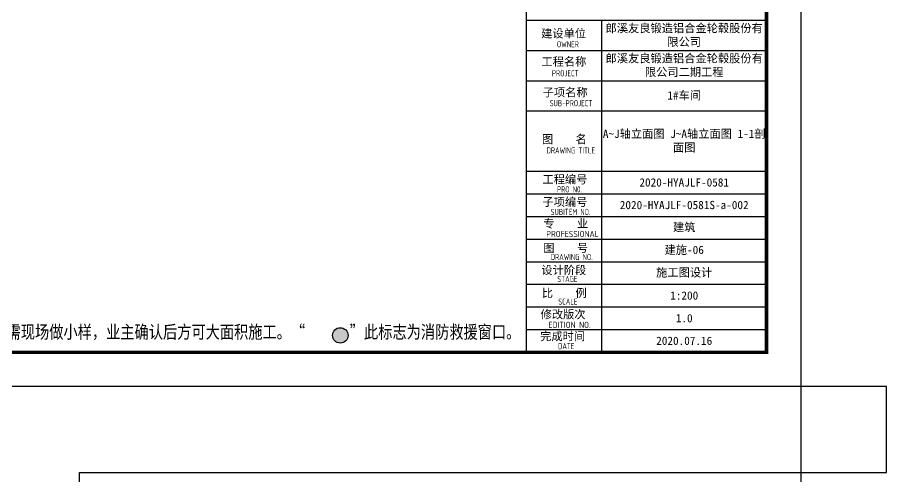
# Model space of a CAD drawing. Extents: x 13276711 to 13543385, y -848943 to -68012.
# Drawn here: x 13492709 to 13543385, y -819493 to -792705 of the extents above; entities that cross this region are included whole.
import ezdxf

# ---------------------------------------------------------------- set-up
doc = ezdxf.new("R2010")
doc.units = 0
doc.header["$LTSCALE"] = 1000
doc.header["$MEASUREMENT"] = 0
for name, color, linetype in [('HYTK-GK', 7, 'Continuous'), ('PUB_TEXT', 7, 'Continuous'), ('PUB_TITLE', 4, 'Continuous'), ('TK', 4, 'Continuous')]:
    doc.layers.add(name, color=color, linetype=linetype)
doc.styles.add('TSSD_REIN', font='tssdeng.shx', dxfattribs={"width": 0.7, "bigfont": 'tssdchn.shx'})
doc.styles.add('图签宋体', font='', dxfattribs={"height": 300})
doc.styles.add('宋体', font='', dxfattribs={"width": 0.8})
doc.styles.get('图签宋体').set_extended_font_data('NSimSun')
doc.styles.get('宋体').set_extended_font_data('SimSun')

# ---------------------------------------------------------------- blocks, each defined once
blk = doc.blocks.new('GeYuanFrame_02052802', base_point=(20.09, 4.53))
at = {"layer": 'PUB_TITLE'}
blk.add_lwpolyline([(803.09, 14.53), (803.09, 111.33)], dxfattribs=at)
at = {"layer": 'TK'}
for p, q in [((781.09, 102.53), (851.09, 102.53)), ((781.09, 93.73), (851.09, 93.73)), ((781.09, 84.93), (803.09, 84.93)), ((781.09, 84.93), (851.09, 84.93)), ((781.09, 67.37), (851.09, 67.37)), ((781.09, 67.33), (851.09, 67.33)), ((781.09, 60.77), (851.09, 60.77)), ((781.09, 54.17), (851.09, 54.17)), ((781.09, 47.57), (851.09, 47.57)), ((781.09, 40.97), (851.09, 40.97)), ((781.09, 34.37), (851.09, 34.37)), ((781.09, 27.77), (851.09, 27.77)), ((781.09, 21.17), (851.09, 21.17)), ((781.09, 14.53), (851.09, 14.53))]:
    blk.add_line(p, q, dxfattribs=at)
blk.add_lwpolyline([(20.09, 4.53), (20.09, 598.53), (861.09, 598.53), (861.09, 4.53)], close=True, dxfattribs=at)
at = {"layer": 'TK', "const_width": 1}
blk.add_lwpolyline([(45.09, 588.53), (851.09, 588.53), (851.09, 14.53), (45.09, 14.53)], close=True, dxfattribs=at)
at = {"layer": 'TK'}
for points, const_width in [([(781.09, 588.53), (781.09, 14.53)], 0.4), ([(781.09, 111.33), (851.09, 111.33)], 0.35), ([(781.09, 67.37), (851.09, 67.37)], 0.35)]:
    blk.add_lwpolyline(points, dxfattribs=dict(at, const_width=const_width))
at = {"layer": 'TK', "style": '图签宋体'}
for s, p in [('建设单位', (785.39, 106.33)), ('工程名称', (785.47, 98.12)), ('子项名称', (785.85, 89.14)), ('图    名', (785.63, 75.5)), ('工程编号', (785.77, 63.77)), ('子项编号', (785.77, 57.19)), ('专    业', (786.01, 50.88)), ('图    号', (786.02, 43.77)), ('设计阶段', (785.45, 37.32)), ('比    例', (785.59, 30.63)), ('修改版次', (785.24, 24.41)), ('完成时间', (785.11, 18.02))]:
    blk.add_text(s, height=2.4, dxfattribs=at).set_placement(p)
at = {"layer": 'TK', "style": 'TSSD_REIN'}
for s, width, p in [('OWNER', 0.7, (789.98, 103.48)), ('PROJECT', 0.7, (788.52, 95.02)), ('SUB-PROJECT', 0.7, (787.86, 86.3)), ('DRAWING TITLE', 0.7, (786.97, 72.53)), ('PRO N0.', 0.7, (790.01, 61.15)), ('SUBITEM NO.', 0.7, (788.15, 54.58)), ('PROFESSIONAL', 0.8, (786.88, 48.15)), ('DRAWING NO.', 0.7, (788.19, 41.45)), ('STAGE', 0.7, (790.09, 35.03)), ('SCALE', 0.7, (790.38, 28.42)), ('EDITION NO.', 0.8, (787.53, 21.64)), ('DATE', 0.7, (790.33, 15.45))]:
    blk.add_text(s, height=1.8, dxfattribs=dict(at, width=width)).set_placement(p)
at = {"layer": 'TK', "char_height": 2.4, "width": 48, "attachment_point": 5, "style": '图签宋体'}
for s, insert in [('郎溪友良锻造铝合金轮毂股份有限公司', (827.09, 106.93)), ('郎溪友良锻造铝合金轮毂股份有限公司二期工程', (827.09, 98.13)), ('1#车间', (827.09, 89.33)), ('A~J轴立面图 J~A轴立面图 1-1剖面图', (827.09, 76.13)), ('2020-HYAJLF-0581', (827.09, 64.07)), ('2020-HYAJLF-0581S-a-002', (827.09, 57.47)), ('建筑', (827.09, 50.87)), ('建施-06', (827.09, 44.27)), ('施工图设计', (827.09, 37.67)), ('1:200', (827.09, 31.07)), ('1.0', (827.09, 24.47)), ('2020.07.16', (827.09, 17.88))]:
    blk.add_mtext(s, dxfattribs=dict(at, insert=insert))
blk = doc.blocks.new('GeYuanFrame_71421210', base_point=(20.1, 4.5))
at = {"layer": 'TK'}
blk.add_lwpolyline([(20.1, 4.5), (20.1, 598.5), (861.1, 598.5), (861.1, 4.5)], close=True, dxfattribs=at)

msp = doc.modelspace()

# ---------------------------------------------------------------- hatches: boundary and pattern name
msp.add_hatch(color=1).paths.add_polyline_path([(13511085.8, -811257.9, 1), (13511985.8, -811257.9, 1)])

# ---------------------------------------------------------------- linework, layer by layer
at = {"color": 1}
msp.add_circle((13511535.8, -811257.9), 450, dxfattribs=at)
at = {"layer": 'HYTK-GK', "color": 112}
msp.add_lwpolyline([(13538384.8, -814243.1), (13538384.8, -819243.1), (13543384.8, -819243.1), (13543384.8, -814243.1)], close=True, dxfattribs=at)

# ---------------------------------------------------------------- block references
for name, p, xscale, yscale, zscale in [('GeYuanFrame_02052802', (13370184.8, -814243.1), 200, 200, 200), ('GeYuanFrame_71421210', (13496334.8, -848943.1), 50, 50, 50)]:
    msp.add_blockref(name, p, dxfattribs=dict(xscale=xscale, yscale=yscale, zscale=zscale))

# ---------------------------------------------------------------- texts
at = {"layer": 'PUB_TEXT', "style": '宋体', "width": 0.8}
for s, p in [('立面外墙做法参效果图。所有颜色均需现场做小样，业主确认后方可大面积施工。“', (13478821, -811432.5)), ('”此标志为消防救援窗口。', (13512090.2, -811432.5))]:
    msp.add_text(s, height=759.494, dxfattribs=at).set_placement(p)

doc.saveas('drawing.dxf')
